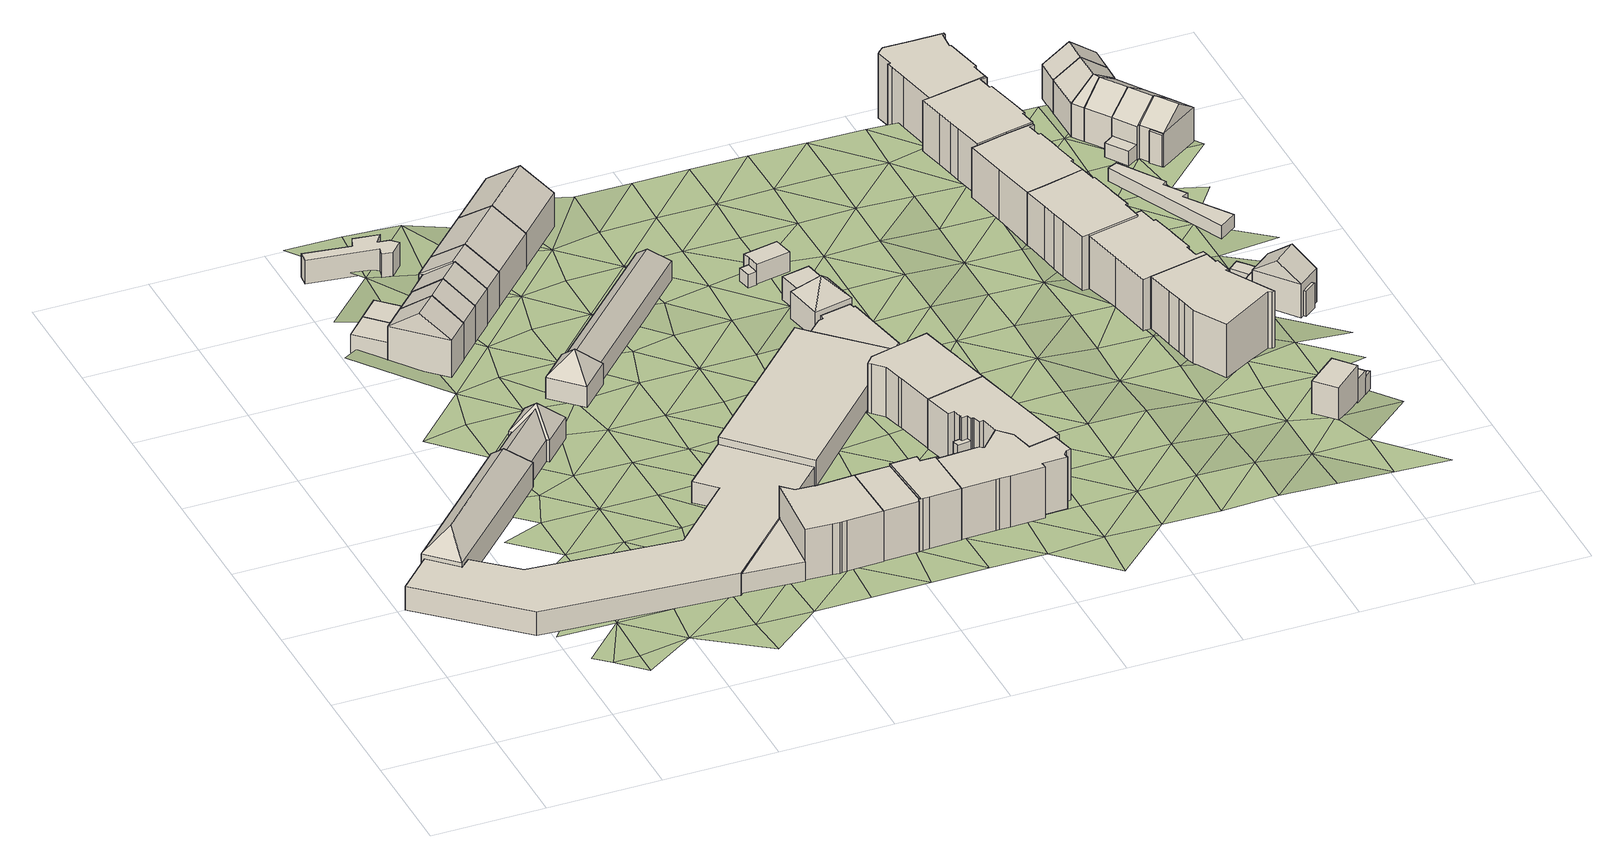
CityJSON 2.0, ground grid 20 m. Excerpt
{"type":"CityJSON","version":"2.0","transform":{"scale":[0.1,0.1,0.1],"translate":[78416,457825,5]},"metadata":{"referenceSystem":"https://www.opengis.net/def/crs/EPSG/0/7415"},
"CityObjects":{
"building1":{"type":"Building","children":["building1-1","building1-2"]},
"building1-1":{"type":"BuildingPart","attributes":{"roofType":"1000","AbsoluteEavesHeight":12.59,"AbsoluteRidgeHeight":12.59,"RelativeEavesHeight":3.48,"RelativeRidgeHeight":3.48},"parents":["building1"],"geometry":[{"type":"Solid","lod":"2","boundaries":[[[[0,1,2,3]],[[1,4,5,2]],[[4,6,7,5]],[[6,0,3,7]],[[6,4,1,0]],[[3,2,5,7]]]]}]},
"building1-2":{"type":"BuildingPart","attributes":{"roofType":"1030","AbsoluteEavesHeight":15.68,"AbsoluteRidgeHeight":19.63,"RelativeEavesHeight":7.06,"RelativeRidgeHeight":11.01},"parents":["building1"],"geometry":[{"type":"Solid","lod":"2","boundaries":[[[[8,9,10,11]],[[9,12,13,10]],[[12,14,15,13]],[[14,8,11,15]],[[12,9,16]],[[8,14,17]],[[9,8,17,16]],[[14,12,16,17]],[[11,10,13,15]]]]}]},
"building2":{"type":"Building","children":["building2-1","building2-2"]},
"building2-1":{"type":"BuildingPart","attributes":{"roofType":"1000","AbsoluteEavesHeight":12.59,"AbsoluteRidgeHeight":12.59,"RelativeEavesHeight":3.71,"RelativeRidgeHeight":3.71},"parents":["building2"],"geometry":[{"type":"Solid","lod":"2","boundaries":[[[[6,4,18,19]],[[4,20,21,18]],[[20,22,23,21]],[[22,6,19,23]],[[22,20,4,6]],[[19,18,21,23]]]]}]},
"building2-2":{"type":"BuildingPart","attributes":{"roofType":"1030","AbsoluteEavesHeight":15.68,"AbsoluteRidgeHeight":19.63,"RelativeEavesHeight":7,"RelativeRidgeHeight":10.95},"parents":["building2"],"geometry":[{"type":"Solid","lod":"2","boundaries":[[[[24,8,25,26]],[[8,14,27,25]],[[14,28,29,27]],[[28,24,26,29]],[[14,8,17]],[[24,28,30]],[[8,24,30,17]],[[28,14,17,30]],[[26,25,27,29]]]]}]},
"building3":{"type":"Building","attributes":{"roofType":"1000","AbsoluteEavesHeight":12,"AbsoluteRidgeHeight":12,"RelativeEavesHeight":3.68,"RelativeRidgeHeight":3.68},"geometry":[{"type":"Solid","lod":"2","boundaries":[[[[31,32,33,34]],[[32,35,36,33]],[[35,31,34,36]],[[35,32,31]],[[34,33,36]]]]}]},
"building4":{"type":"Building","children":["building4-1","building4-2","building4-3","building4-4","building4-5","building4-6"]},
"building4-1":{"type":"BuildingPart","attributes":{"roofType":"1040","AbsoluteEavesHeight":12.93,"AbsoluteRidgeHeight":17.02,"RelativeEavesHeight":5.06,"RelativeRidgeHeight":9.15},"parents":["building4"],"geometry":[{"type":"Solid","lod":"2","boundaries":[[[[37,38,39,40]],[[38,41,42,39]],[[41,43,44,42]],[[43,37,40,44]],[[41,38,45]],[[37,43,46]],[[38,37,46,45]],[[43,41,45,46]],[[40,39,42,44]]]]}]},
"building4-2":{"type":"BuildingPart","attributes":{"roofType":"1120","AbsoluteEavesHeight":12.53,"AbsoluteRidgeHeight":16.62,"RelativeEavesHeight":4.13,"RelativeRidgeHeight":8.23},"parents":["building4"],"geometry":[{"type":"Solid","lod":"2","boundaries":[[[[47,48,49,50]],[[48,51,52,49]],[[51,53,54,52]],[[53,47,50,54]],[[48,47,55]],[[51,48,55]],[[53,51,55]],[[47,53,55]],[[50,49,52,54]]]]}]},
"building4-3":{"type":"BuildingPart","attributes":{"roofType":"1000","AbsoluteEavesHeight":12.68,"AbsoluteRidgeHeight":12.68,"RelativeEavesHeight":4.14,"RelativeRidgeHeight":4.14},"parents":["building4"],"geometry":[{"type":"Solid","lod":"2","boundaries":[[[[56,57,58,59]],[[57,60,61,58]],[[60,62,63,61]],[[62,64,65,63]],[[64,66,67,65]],[[66,68,69,67]],[[68,70,71,69]],[[70,72,73,71]],[[72,74,75,73]],[[74,76,77,75]],[[76,56,59,77]],[[76,74,72,70,68,66,64,62,60,57,56]],[[59,58,61,63,65,67,69,71,73,75,77]]]]}]},
"building4-4":{"type":"BuildingPart","attributes":{"roofType":"1000","AbsoluteEavesHeight":13.48,"AbsoluteRidgeHeight":13.48,"RelativeEavesHeight":5.03,"RelativeRidgeHeight":5.03},"parents":["building4"],"geometry":[{"type":"Solid","lod":"2","boundaries":[[[[78,79,80,81]],[[79,82,83,80]],[[82,84,59,83]],[[84,85,77,59]],[[85,78,81,77]],[[85,84,82,79,78]],[[81,80,83,59,77]]]]}]},
"building4-5":{"type":"BuildingPart","attributes":{"roofType":"1000","AbsoluteEavesHeight":12.2,"AbsoluteRidgeHeight":12.2,"RelativeEavesHeight":4.51,"RelativeRidgeHeight":4.51},"parents":["building4"],"geometry":[{"type":"Solid","lod":"2","boundaries":[[[[86,87,88,89]],[[87,90,91,88]],[[90,92,93,91]],[[92,94,95,93]],[[94,96,97,95]],[[96,98,99,97]],[[98,100,101,99]],[[100,102,103,101]],[[102,104,105,103]],[[104,106,107,105]],[[106,108,109,107]],[[108,86,89,109]],[[108,106,104,102,100,98,96,94,92,90,87,86]],[[89,88,91,93,95,97,99,101,103,105,107,109]]]]}]},
"building4-6":{"type":"BuildingPart","attributes":{"roofType":"1040","AbsoluteEavesHeight":12.37,"AbsoluteRidgeHeight":15.87,"RelativeEavesHeight":4.04,"RelativeRidgeHeight":7.54},"parents":["building4"],"geometry":[{"type":"Solid","lod":"2","boundaries":[[[[110,111,112,113]],[[111,114,115,112]],[[114,116,117,115]],[[116,110,113,117]],[[114,111,118]],[[110,116,119]],[[111,110,119,118]],[[116,114,118,119]],[[113,112,115,117]]]]}]},
"building5":{"type":"Building","attributes":{"roofType":"1000","AbsoluteEavesHeight":15.11,"AbsoluteRidgeHeight":15.11,"RelativeEavesHeight":4.55,"RelativeRidgeHeight":4.55},"geometry":[{"type":"Solid","lod":"2","boundaries":[[[[120,121,122,123]],[[121,124,125,122]],[[124,126,127,125]],[[126,128,129,127]],[[128,130,131,129]],[[130,132,133,131]],[[132,134,135,133]],[[134,136,137,135]],[[136,138,139,137]],[[138,140,141,139]],[[140,120,123,141]],[[140,138,136,134,132,130,128,126,124,121,120]],[[123,122,125,127,129,131,133,135,137,139,141]]]]}]},
"building6":{"type":"Building","attributes":{"roofType":"1030","AbsoluteEavesHeight":15.68,"AbsoluteRidgeHeight":19.63,"RelativeEavesHeight":6.93,"RelativeRidgeHeight":10.88},"geometry":[{"type":"Solid","lod":"2","boundaries":[[[[142,24,26,143]],[[24,144,145,26]],[[144,146,147,145]],[[146,142,143,147]],[[144,24,148]],[[142,146,149]],[[24,142,149,148]],[[146,144,148,149]],[[143,26,145,147]]]]}]},
"building7":{"type":"Building","attributes":{"roofType":"1030","AbsoluteEavesHeight":15.68,"AbsoluteRidgeHeight":19.63,"RelativeEavesHeight":6.83,"RelativeRidgeHeight":10.78},"geometry":[{"type":"Solid","lod":"2","boundaries":[[[[150,142,151,152]],[[142,153,154,151]],[[153,155,156,154]],[[155,150,152,156]],[[153,142,157]],[[150,155,158]],[[142,150,158,157]],[[155,153,157,158]],[[152,151,154,156]]]]}]},
"building8":{"type":"Building","attributes":{"roofType":"1000","AbsoluteEavesHeight":18.19,"AbsoluteRidgeHeight":18.19,"RelativeEavesHeight":9.72,"RelativeRidgeHeight":9.72},"geometry":[{"type":"Solid","lod":"2","boundaries":[[[[159,160,161,162]],[[160,163,164,161]],[[163,165,166,164]],[[165,167,168,166]],[[167,169,170,168]],[[169,171,172,170]],[[171,173,174,172]],[[173,175,176,174]],[[175,177,178,176]],[[177,179,180,178]],[[179,181,182,180]],[[181,183,184,182]],[[183,159,162,184]],[[183,181,179,177,175,173,171,169,167,165,163,160,159]],[[162,161,164,166,168,170,172,174,176,178,180,182,184]]]]}]},
"building9":{"type":"Building","attributes":{"roofType":"1030","AbsoluteEavesHeight":15.68,"AbsoluteRidgeHeight":19.63,"RelativeEavesHeight":6.72,"RelativeRidgeHeight":10.67},"geometry":[{"type":"Solid","lod":"2","boundaries":[[[[155,185,186,187]],[[185,188,189,186]],[[188,150,190,189]],[[150,155,187,190]],[[188,185,191]],[[155,150,158]],[[185,155,158,191]],[[150,188,191,158]],[[187,186,189,190]]]]}]},
"building10":{"type":"Building","children":["building10-1","building10-2"]},
"building10-1":{"type":"BuildingPart","attributes":{"roofType":"1040","AbsoluteEavesHeight":12.45,"AbsoluteRidgeHeight":15.87,"RelativeEavesHeight":3.9,"RelativeRidgeHeight":7.31},"parents":["building10"],"geometry":[{"type":"Solid","lod":"2","boundaries":[[[[192,193,194,195]],[[193,196,197,194]],[[196,198,199,197]],[[198,192,195,199]],[[196,193,200]],[[192,198,201]],[[193,192,201,200]],[[198,196,200,201]],[[195,194,197,199]]]]}]},
"building10-2":{"type":"BuildingPart","attributes":{"roofType":"1120","AbsoluteEavesHeight":12.45,"AbsoluteRidgeHeight":16.61,"RelativeEavesHeight":3.92,"RelativeRidgeHeight":8.08},"parents":["building10"],"geometry":[{"type":"Solid","lod":"2","boundaries":[[[[202,203,204,205]],[[203,206,207,204]],[[206,208,209,207]],[[208,202,205,209]],[[203,202,210]],[[206,203,210]],[[208,206,210]],[[202,208,210]],[[205,204,207,209]]]]}]},
"building11":{"type":"Building","children":["building11-1","building11-2"]},
"building11-1":{"type":"BuildingPart","attributes":{"roofType":"1000","AbsoluteEavesHeight":18.19,"AbsoluteRidgeHeight":18.19,"RelativeEavesHeight":9.56,"RelativeRidgeHeight":9.56},"parents":["building11"],"geometry":[{"type":"Solid","lod":"2","boundaries":[[[[211,212,213,214]],[[212,215,216,213]],[[215,159,217,216]],[[159,183,218,217]],[[183,219,220,218]],[[219,211,214,220]],[[219,183,159,215,212,211]],[[214,213,216,217,218,220]]]]}]},
"building11-2":{"type":"BuildingPart","attributes":{"roofType":"1000","AbsoluteEavesHeight":18.61,"AbsoluteRidgeHeight":18.61,"RelativeEavesHeight":9.92,"RelativeRidgeHeight":9.92},"parents":["building11"],"geometry":[{"type":"Solid","lod":"2","boundaries":[[[[221,222,223,224]],[[222,225,226,223]],[[225,227,228,226]],[[227,229,230,228]],[[229,231,232,230]],[[231,233,234,232]],[[233,235,236,234]],[[235,237,238,236]],[[237,239,240,238]],[[239,241,242,240]],[[241,243,244,242]],[[243,221,224,244]],[[243,241,239,237,235,233,231,229,227,225,222,221]],[[224,223,226,228,230,232,234,236,238,240,242,244]]]]}]},
"building12":{"type":"Building","attributes":{"roofType":"1030","AbsoluteEavesHeight":15.68,"AbsoluteRidgeHeight":19.63,"RelativeEavesHeight":6.47,"RelativeRidgeHeight":10.42},"geometry":[{"type":"Solid","lod":"2","boundaries":[[[[185,245,246,247]],[[245,248,249,246]],[[248,188,250,249]],[[188,185,247,250]],[[248,245,251]],[[185,188,191]],[[245,185,191,251]],[[188,248,251,191]],[[247,246,249,250]]]]}]},
"building13":{"type":"Building","attributes":{"roofType":"1000","AbsoluteEavesHeight":18.61,"AbsoluteRidgeHeight":18.61,"RelativeEavesHeight":9.85,"RelativeRidgeHeight":9.85},"geometry":[{"type":"Solid","lod":"2","boundaries":[[[[252,253,254,255]],[[253,256,257,254]],[[256,258,259,257]],[[258,260,261,259]],[[260,262,263,261]],[[262,264,265,263]],[[264,266,267,265]],[[266,268,269,267]],[[268,231,270,269]],[[231,229,271,270]],[[229,272,273,271]],[[272,274,275,273]],[[274,276,277,275]],[[276,278,279,277]],[[278,280,281,279]],[[280,282,283,281]],[[282,284,285,283]],[[284,286,287,285]],[[286,288,289,287]],[[288,290,291,289]],[[290,252,255,291]],[[290,288,286,284,282,280,278,276,274,272,229,231,268,266,264,262,260,258,256,253,252]],[[255,254,257,259,261,263,265,267,269,270,271,273,275,277,279,281,283,285,287,289,291]]]]}]},
"building14":{"type":"Building","children":["building14-1","building14-2"]},
"building14-1":{"type":"BuildingPart","attributes":{"roofType":"1000","AbsoluteEavesHeight":18.61,"AbsoluteRidgeHeight":18.61,"RelativeEavesHeight":9.56,"RelativeRidgeHeight":9.56},"parents":["building14"],"geometry":[{"type":"Solid","lod":"2","boundaries":[[[[292,293,294,295]],[[293,296,297,294]],[[296,298,299,297]],[[298,300,301,299]],[[300,302,303,301]],[[302,304,305,303]],[[304,306,307,305]],[[306,308,309,307]],[[308,310,311,309]],[[310,312,313,311]],[[312,290,314,313]],[[290,288,315,314]],[[288,286,316,315]],[[286,284,317,316]],[[284,318,319,317]],[[318,320,321,319]],[[320,322,323,321]],[[322,324,325,323]],[[324,326,327,325]],[[326,328,329,327]],[[328,292,295,329]],[[328,326,324,322,320,318,284,286,288,290,312,310,308,306,304,302,300,298,296,293,292]],[[295,294,297,299,301,303,305,307,309,311,313,314,315,316,317,319,321,323,325,327,329]]]]}]},
"building14-2":{"type":"BuildingPart","attributes":{"roofType":"1000","AbsoluteEavesHeight":14.31,"AbsoluteRidgeHeight":14.31,"RelativeEavesHeight":5.04,"RelativeRidgeHeight":5.04},"parents":["building14"],"geometry":[{"type":"Solid","lod":"2","boundaries":[[[[330,331,332,333]],[[331,334,335,332]],[[334,336,337,335]],[[336,338,339,337]],[[338,340,341,339]],[[340,330,333,341]],[[340,338,336,334,331,330]],[[333,332,335,337,339,341]]]]}]},
"building15":{"type":"Building","attributes":{"roofType":"1000","AbsoluteEavesHeight":18.61,"AbsoluteRidgeHeight":18.61,"RelativeEavesHeight":9.37,"RelativeRidgeHeight":9.37},"geometry":[{"type":"Solid","lod":"2","boundaries":[[[[308,306,342,343]],[[306,344,345,342]],[[344,346,347,345]],[[346,348,349,347]],[[348,350,351,349]],[[350,352,353,351]],[[352,354,355,353]],[[354,356,357,355]],[[356,358,359,357]],[[358,360,361,359]],[[360,362,363,361]],[[362,364,365,363]],[[364,308,343,365]],[[364,362,360,358,356,354,352,350,348,346,344,306,308]],[[343,342,345,347,349,351,353,355,357,359,361,363,365]]]]}]},
"building16":{"type":"Building","attributes":{"roofType":"1000","AbsoluteEavesHeight":12.9,"AbsoluteRidgeHeight":12.9,"RelativeEavesHeight":3.61,"RelativeRidgeHeight":3.61},"geometry":[{"type":"Solid","lod":"2","boundaries":[[[[366,367,368,369]],[[367,370,371,368]],[[370,372,373,371]],[[372,366,369,373]],[[372,370,367,366]],[[369,368,371,373]]]]}]},
"building17":{"type":"Building","children":["building17-1","building17-2"]},
"building17-1":{"type":"BuildingPart","attributes":{"roofType":"1120","AbsoluteEavesHeight":13.68,"AbsoluteRidgeHeight":17.49,"RelativeEavesHeight":5.06,"RelativeRidgeHeight":8.87},"parents":["building17"],"geometry":[{"type":"Solid","lod":"2","boundaries":[[[[374,375,376,377]],[[375,378,379,376]],[[378,380,381,379]],[[380,374,377,381]],[[375,374,382]],[[378,375,382]],[[380,378,382]],[[374,380,382]],[[377,376,379,381]]]]}]},
"building17-2":{"type":"BuildingPart","attributes":{"roofType":"1000","AbsoluteEavesHeight":13.31,"AbsoluteRidgeHeight":13.31,"RelativeEavesHeight":4.38,"RelativeRidgeHeight":4.38},"parents":["building17"],"geometry":[{"type":"Solid","lod":"2","boundaries":[[[[383,384,385,386]],[[384,387,388,385]],[[387,389,390,388]],[[389,383,386,390]],[[389,387,384,383]],[[386,385,388,390]]]]}]},
"building18":{"type":"Building","children":["building18-1","building18-2"]},
"building18-1":{"type":"BuildingPart","attributes":{"roofType":"1000","AbsoluteEavesHeight":12.99,"AbsoluteRidgeHeight":12.99,"RelativeEavesHeight":3.83,"RelativeRidgeHeight":3.83},"parents":["building18"],"geometry":[{"type":"Solid","lod":"2","boundaries":[[[[391,392,393,394]],[[392,395,396,393]],[[395,397,398,396]],[[397,399,400,398]],[[399,391,394,400]],[[399,397,395,392,391]],[[394,393,396,398,400]]]]}]},
"building18-2":{"type":"BuildingPart","attributes":{"roofType":"1000","AbsoluteEavesHeight":11.59,"AbsoluteRidgeHeight":11.59,"RelativeEavesHeight":2.48,"RelativeRidgeHeight":2.48},"parents":["building18"],"geometry":[{"type":"Solid","lod":"2","boundaries":[[[[401,402,403,404]],[[402,405,406,403]],[[405,407,408,406]],[[407,401,404,408]],[[407,405,402,401]],[[404,403,406,408]]]]}]},
"building19":{"type":"Building","attributes":{"roofType":"1000","AbsoluteEavesHeight":18.61,"AbsoluteRidgeHeight":18.61,"RelativeEavesHeight":12.07,"RelativeRidgeHeight":12.07},"geometry":[{"type":"Solid","lod":"2","boundaries":[[[[409,410,411,412]],[[410,413,414,411]],[[413,415,416,414]],[[415,417,418,416]],[[417,419,420,418]],[[419,421,422,420]],[[421,423,424,422]],[[423,425,426,424]],[[425,427,428,426]],[[427,429,430,428]],[[429,431,432,430]],[[431,433,434,432]],[[433,435,436,434]],[[435,437,438,436]],[[437,439,440,438]],[[439,441,442,440]],[[441,409,412,442]],[[441,439,437,435,433,431,429,427,425,423,421,419,417,415,413,410,409]],[[412,411,414,416,418,420,422,424,426,428,430,432,434,436,438,440,442]]]]}]},
"building20":{"type":"Building","attributes":{"roofType":"1000","AbsoluteEavesHeight":18.32,"AbsoluteRidgeHeight":18.32,"RelativeEavesHeight":11.74,"RelativeRidgeHeight":11.74},"geometry":[{"type":"Solid","lod":"2","boundaries":[[[[443,444,445,446]],[[444,447,448,445]],[[447,449,450,448]],[[449,451,452,450]],[[451,453,454,452]],[[453,455,456,454]],[[455,457,458,456]],[[457,459,460,458]],[[459,461,462,460]],[[461,463,464,462]],[[463,465,466,464]],[[465,467,468,466]],[[467,469,470,468]],[[469,471,472,470]],[[471,473,474,472]],[[473,475,476,474]],[[475,443,446,476]],[[475,473,471,469,467,465,463,461,459,457,455,453,451,449,447,444,443]],[[446,445,448,450,452,454,456,458,460,462,464,466,468,470,472,474,476]]]]}]},
"building21":{"type":"Building","attributes":{"roofType":"1000","AbsoluteEavesHeight":18.32,"AbsoluteRidgeHeight":18.32,"RelativeEavesHeight":11.69,"RelativeRidgeHeight":11.69},"geometry":[{"type":"Solid","lod":"2","boundaries":[[[[477,478,479,480]],[[478,481,482,479]],[[481,483,484,482]],[[483,485,486,484]],[[485,487,488,486]],[[487,489,490,488]],[[489,491,492,490]],[[491,451,452,492]],[[451,449,450,452]],[[449,493,494,450]],[[493,495,496,494]],[[495,497,498,496]],[[497,499,500,498]],[[499,501,502,500]],[[501,503,504,502]],[[503,477,480,504]],[[503,501,499,497,495,493,449,451,491,489,487,485,483,481,478,477]],[[480,479,482,484,486,488,490,492,452,450,494,496,498,500,502,504]]]]}]},
"building22":{"type":"Building","attributes":{"roofType":"1000","AbsoluteEavesHeight":18.61,"AbsoluteRidgeHeight":18.61,"RelativeEavesHeight":12.25,"RelativeRidgeHeight":12.25},"geometry":[{"type":"Solid","lod":"2","boundaries":[[[[427,425,505,506]],[[425,423,507,505]],[[423,508,509,507]],[[508,510,511,509]],[[510,512,513,511]],[[512,514,515,513]],[[514,516,517,515]],[[516,518,519,517]],[[518,520,521,519]],[[520,522,523,521]],[[522,524,525,523]],[[524,526,527,525]],[[526,528,529,527]],[[528,530,531,529]],[[530,532,533,531]],[[532,534,535,533]],[[534,427,506,535]],[[534,532,530,528,526,524,522,520,518,516,514,512,510,508,423,425,427]],[[506,505,507,509,511,513,515,517,519,521,523,525,527,529,531,533,535]]]]}]},
"building23":{"type":"Building","attributes":{"roofType":"1000","AbsoluteEavesHeight":18.91,"AbsoluteRidgeHeight":18.91,"RelativeEavesHeight":12.56,"RelativeRidgeHeight":12.56},"geometry":[{"type":"Solid","lod":"2","boundaries":[[[[536,537,515,517]],[[537,538,513,515]],[[538,539,540,513]],[[539,541,542,540]],[[541,543,544,542]],[[543,545,546,544]],[[545,547,548,546]],[[547,549,550,548]],[[549,551,552,550]],[[551,553,554,552]],[[553,555,556,554]],[[555,557,558,556]],[[557,559,560,558]],[[559,561,562,560]],[[561,563,564,562]],[[563,565,566,564]],[[565,536,517,566]],[[565,563,561,559,557,555,553,551,549,547,545,543,541,539,538,537,536]],[[517,515,513,540,542,544,546,548,550,552,554,556,558,560,562,564,566]]]]}]},
"building24":{"type":"Building","children":["building24-1","building24-2","building24-3"]},
"building24-1":{"type":"BuildingPart","attributes":{"roofType":"1000","AbsoluteEavesHeight":14.3,"AbsoluteRidgeHeight":14.3,"RelativeEavesHeight":6.79,"RelativeRidgeHeight":6.79},"parents":["building24"],"geometry":[{"type":"Solid","lod":"2","boundaries":[[[[567,568,569,570]],[[568,571,572,569]],[[571,573,574,572]],[[573,567,570,574]],[[573,571,568,567]],[[570,569,572,574]]]]}]},
"building24-2":{"type":"BuildingPart","attributes":{"roofType":"1000","AbsoluteEavesHeight":10.38,"AbsoluteRidgeHeight":10.38,"RelativeEavesHeight":3.39,"RelativeRidgeHeight":3.39},"parents":["building24"],"geometry":[{"type":"Solid","lod":"2","boundaries":[[[[575,576,577,578]],[[576,579,580,577]],[[579,581,582,580]],[[581,575,578,582]],[[581,579,576,575]],[[578,577,580,582]]]]}]},
"building24-3":{"type":"BuildingPart","attributes":{"roofType":"1000","AbsoluteEavesHeight":11.6,"AbsoluteRidgeHeight":11.6,"RelativeEavesHeight":4.45,"RelativeRidgeHeight":4.45},"parents":["building24"],"geometry":[{"type":"Solid","lod":"2","boundaries":[[[[583,584,585,586]],[[584,587,588,585]],[[587,589,590,588]],[[589,583,586,590]],[[589,587,584,583]],[[586,585,588,590]]]]}]},
"building25":{"type":"Building","attributes":{"roofType":"1000","AbsoluteEavesHeight":18.91,"AbsoluteRidgeHeight":18.91,"RelativeEavesHeight":12.27,"RelativeRidgeHeight":12.27},"geometry":[{"type":"Solid","lod":"2","boundaries":[[[[591,549,592,593]],[[549,547,594,592]],[[547,595,596,594]],[[595,597,598,596]],[[597,599,600,598]],[[599,601,602,600]],[[601,603,604,602]],[[603,605,606,604]],[[605,607,608,606]],[[607,609,610,608]],[[609,611,612,610]],[[611,613,614,612]],[[613,615,616,614]],[[615,617,618,616]],[[617,619,620,618]],[[619,621,622,620]],[[621,623,624,622]],[[623,625,626,624]],[[625,591,593,626]],[[625,623,621,619,617,615,613,611,609,607,605,603,601,599,597,595,547,549,591]],[[593,592,594,596,598,600,602,604,606,608,610,612,614,616,618,620,622,624,626]]]]}]},
"building26":{"type":"Building","children":["building26-1","building26-2","building26-3","building26-4"]},
"building26-1":{"type":"BuildingPart","attributes":{"roofType":"1000","AbsoluteEavesHeight":10.85,"AbsoluteRidgeHeight":10.85,"RelativeEavesHeight":3.9,"RelativeRidgeHeight":3.9},"parents":["building26"],"geometry":[{"type":"Solid","lod":"2","boundaries":[[[[627,628,629,630]],[[628,631,632,629]],[[631,633,634,632]],[[633,627,630,634]],[[633,631,628,627]],[[630,629,632,634]]]]}]},
"building26-2":{"type":"BuildingPart","attributes":{"roofType":"1030","AbsoluteEavesHeight":13.35,"AbsoluteRidgeHeight":16.65,"RelativeEavesHeight":6.4,"RelativeRidgeHeight":9.7},"parents":["building26"],"geometry":[{"type":"Solid","lod":"2","boundaries":[[[[635,636,634,630]],[[636,637,638,634]],[[637,639,640,638]],[[639,635,630,640]],[[637,636,641]],[[635,639,642]],[[636,635,642,641]],[[639,637,641,642]],[[630,634,638,640]]]]}]},
"building26-3":{"type":"BuildingPart","attributes":{"roofType":"1000","AbsoluteEavesHeight":11.91,"AbsoluteRidgeHeight":11.91,"RelativeEavesHeight":4.85,"RelativeRidgeHeight":4.85},"parents":["building26"],"geometry":[{"type":"Solid","lod":"2","boundaries":[[[[643,644,645,646]],[[644,647,648,645]],[[647,649,650,648]],[[649,643,646,650]],[[649,647,644,643]],[[646,645,648,650]]]]}]},
"building26-4":{"type":"BuildingPart","attributes":{"roofType":"1000","AbsoluteEavesHeight":10.19,"AbsoluteRidgeHeight":10.19,"RelativeEavesHeight":3.12,"RelativeRidgeHeight":3.12},"parents":["building26"],"geometry":[{"type":"Solid","lod":"2","boundaries":[[[[651,652,653,654]],[[652,655,656,653]],[[655,657,658,656]],[[657,659,660,658]],[[659,651,654,660]],[[659,657,655,652,651]],[[654,653,656,658,660]]]]}]},
"building27":{"type":"Building","attributes":{"roofType":"1000","AbsoluteEavesHeight":8.48,"AbsoluteRidgeHeight":8.48,"RelativeEavesHeight":2.44,"RelativeRidgeHeight":2.44},"geometry":[{"type":"Solid","lod":"2","boundaries":[[[[661,662,663,664]],[[662,665,666,663]],[[665,667,668,666]],[[667,669,670,668]],[[669,671,672,670]],[[671,673,674,672]],[[673,675,676,674]],[[675,661,664,676]],[[675,673,671,669,667,665,662,661]],[[664,663,666,668,670,672,674,676]]]]}]},
"building28":{"type":"Building","children":["building28-1","building28-2"]},
"building28-1":{"type":"BuildingPart","attributes":{"roofType":"1030","AbsoluteEavesHeight":12.1,"AbsoluteRidgeHeight":15.29,"RelativeEavesHeight":6.57,"RelativeRidgeHeight":9.76},"parents":["building28"],"geometry":[{"type":"Solid","lod":"2","boundaries":[[[[677,678,679,680]],[[678,681,682,679]],[[681,683,684,682]],[[683,677,680,684]],[[681,678,685]],[[677,683,686]],[[678,677,686,685]],[[683,681,685,686]],[[680,679,682,684]]]]}]},
"building28-2":{"type":"BuildingPart","attributes":{"roofType":"1030","AbsoluteEavesHeight":12.1,"AbsoluteRidgeHeight":15.29,"RelativeEavesHeight":6.51,"RelativeRidgeHeight":9.7},"parents":["building28"],"geometry":[{"type":"Solid","lod":"2","boundaries":[[[[687,677,688,689]],[[677,683,690,688]],[[683,691,692,690]],[[691,687,689,692]],[[683,677,686]],[[687,691,693]],[[677,687,693,686]],[[691,683,686,693]],[[689,688,690,692]]]]}]},
"building29":{"type":"Building","attributes":{"roofType":"1030","AbsoluteEavesHeight":12.1,"AbsoluteRidgeHeight":15.29,"RelativeEavesHeight":6.51,"RelativeRidgeHeight":9.69},"geometry":[{"type":"Solid","lod":"2","boundaries":[[[[694,687,689,695]],[[687,691,692,689]],[[691,696,697,692]],[[696,694,695,697]],[[691,687,693]],[[694,696,698]],[[687,694,698,693]],[[696,691,693,698]],[[695,689,692,697]]]]}]},
"building30":{"type":"Building","children":["building30-1","building30-2"]},
"building30-1":{"type":"BuildingPart","attributes":{"roofType":"1030","AbsoluteEavesHeight":12.1,"AbsoluteRidgeHeight":15.29,"RelativeEavesHeight":6.51,"RelativeRidgeHeight":9.69},"parents":["building30"],"geometry":[{"type":"Solid","lod":"2","boundaries":[[[[696,699,700,697]],[[699,701,702,700]],[[701,694,695,702]],[[694,696,697,695]],[[701,699,703]],[[696,694,698]],[[699,696,698,703]],[[694,701,703,698]],[[697,700,702,695]]]]}]},
"building30-2":{"type":"BuildingPart","attributes":{"roofType":"1000","AbsoluteEavesHeight":8.66,"AbsoluteRidgeHeight":8.66,"RelativeEavesHeight":2.61,"RelativeRidgeHeight":2.61},"parents":["building30"],"geometry":[{"type":"Solid","lod":"2","boundaries":[[[[704,705,706,707]],[[705,708,709,706]],[[708,710,711,709]],[[710,704,707,711]],[[710,708,705,704]],[[707,706,709,711]]]]}]},
"building31":{"type":"Building","attributes":{"roofType":"1030","AbsoluteEavesHeight":12.1,"AbsoluteRidgeHeight":15.29,"RelativeEavesHeight":6.59,"RelativeRidgeHeight":9.78},"geometry":[{"type":"Solid","lod":"2","boundaries":[[[[678,712,713,679]],[[712,714,715,713]],[[714,681,682,715]],[[681,678,679,682]],[[714,712,716]],[[678,681,685]],[[712,678,685,716]],[[681,714,716,685]],[[679,713,715,682]]]]}]},
"building32":{"type":"Building","children":["building32-1","building32-2"]},
"building32-1":{"type":"BuildingPart","attributes":{"roofType":"1030","AbsoluteEavesHeight":12.1,"AbsoluteRidgeHeight":15.29,"RelativeEavesHeight":6.47,"RelativeRidgeHeight":9.66},"parents":["building32"],"geometry":[{"type":"Solid","lod":"2","boundaries":[[[[717,718,719,720]],[[718,721,722,719]],[[721,723,724,722]],[[723,717,720,724]],[[721,718,725]],[[717,723,726]],[[718,717,726,725]],[[723,721,725,726]],[[720,719,722,724]]]]}]},
"building32-2":{"type":"BuildingPart","attributes":{"roofType":"1000","AbsoluteEavesHeight":12.1,"AbsoluteRidgeHeight":12.1,"RelativeEavesHeight":6.11,"RelativeRidgeHeight":6.11},"parents":["building32"],"geometry":[{"type":"Solid","lod":"2","boundaries":[[[[721,727,728,729]],[[727,730,731,728]],[[730,732,733,731]],[[732,721,729,733]],[[732,730,727,721]],[[729,728,731,733]]]]}]},
"terrain1":{"type":"TINRelief","geometry":[{"type":"CompositeSurface","lod":"2","boundaries":[[[734,735,736]],[[737,738,735]],[[735,738,736]],[[739,736,740]],[[741,738,737]],[[736,738,741]],[[742,740,743]],[[744,743,745]],[[736,741,746]],[[740,736,747]],[[736,746,747]],[[748,745,749]],[[743,740,750]],[[748,749,751]],[[740,747,750]],[[745,743,752]],[[746,741,753]],[[741,754,755]],[[743,750,752]],[[749,745,752]],[[756,751,757]],[[741,755,753]],[[747,746,758]],[[756,757,759]],[[751,749,760]],[[750,747,758]],[[746,753,758]],[[749,752,760]],[[755,754,761]],[[752,750,762]],[[757,751,763]],[[764,759,765]],[[750,758,762]],[[751,760,766]],[[753,755,767]],[[759,757,763]],[[751,766,763]],[[758,753,767]],[[760,752,768]],[[752,762,769]],[[755,761,767]],[[770,765,771]],[[752,769,768]],[[759,763,772]],[[762,758,773]],[[766,760,774]],[[773,758,767]],[[765,759,775]],[[776,771,777]],[[759,772,775]],[[760,768,774]],[[769,762,773]],[[763,766,778]],[[771,765,779]],[[772,763,778]],[[767,761,780]],[[765,775,779]],[[766,774,778]],[[768,769,781]],[[769,773,781]],[[761,782,780]],[[771,779,783]],[[777,771,784]],[[773,767,785]],[[775,772,786]],[[772,778,786]],[[774,768,787]],[[767,780,785]],[[768,781,787]],[[771,783,784]],[[779,775,788]],[[778,774,789]],[[781,773,790]],[[775,786,791]],[[774,787,792]],[[773,785,790]],[[780,782,793]],[[783,779,788]],[[786,778,789]],[[787,781,794]],[[775,791,788]],[[774,792,789]],[[794,781,790]],[[784,783,795]],[[785,780,796]],[[783,788,795]],[[780,793,797]],[[792,787,798]],[[791,786,799]],[[787,794,798]],[[786,789,800]],[[790,785,796]],[[784,795,801]],[[780,797,796]],[[788,791,799]],[[786,800,799]],[[789,792,802]],[[794,790,803]],[[792,798,804]],[[797,793,805]],[[790,796,806]],[[798,794,803]],[[795,788,807]],[[792,804,802]],[[800,789,802]],[[788,799,808]],[[801,795,807]],[[790,806,803]],[[788,808,807]],[[796,797,809]],[[799,800,810]],[[797,805,811]],[[804,798,812]],[[806,796,809]],[[800,802,810]],[[797,811,809]],[[813,801,807]],[[802,804,812]],[[808,799,814]],[[799,810,815]],[[798,803,816]],[[803,806,817]],[[811,805,818]],[[806,809,817]],[[807,808,814]],[[812,798,816]],[[799,815,814]],[[810,802,819]],[[802,812,820]],[[813,807,821]],[[803,817,822]],[[809,811,823]],[[802,820,819]],[[815,810,819]],[[811,818,824]],[[807,814,825]],[[803,822,816]],[[817,809,826]],[[811,824,823]],[[807,825,821]],[[814,815,827]],[[809,823,826]],[[820,812,828]],[[815,819,827]],[[812,816,829]],[[824,818,830]],[[825,814,831]],[[822,817,832]],[[818,833,830]],[[814,827,834]],[[819,820,835]],[[816,822,832]],[[817,826,832]],[[812,829,828]],[[814,834,831]],[[827,819,835]],[[821,825,836]],[[823,824,837]],[[820,828,835]],[[824,830,838]],[[826,823,837]],[[825,831,836]],[[824,838,837]],[[816,839,829]],[[834,827,840]],[[816,832,841]],[[830,833,842]],[[816,841,839]],[[827,835,840]],[[826,843,832]],[[826,837,843]],[[828,829,844]],[[835,828,844]],[[831,834,845]],[[838,830,846]],[[834,840,847]],[[829,839,844]],[[837,838,846]],[[834,847,845]],[[830,842,846]],[[836,831,848]],[[832,843,849]],[[841,832,850]],[[840,835,851]],[[835,844,852]],[[843,837,853]],[[831,845,848]],[[832,849,850]],[[839,841,854]],[[837,846,853]],[[835,852,851]],[[847,840,855]],[[841,850,854]],[[849,843,856]],[[844,839,857]],[[845,847,855]],[[843,853,856]],[[840,851,855]],[[846,842,858]],[[839,854,857]],[[852,844,859]],[[850,849,860]],[[849,856,861]],[[842,862,858]],[[851,852,859]],[[848,845,863]],[[853,846,864]],[[844,857,859]],[[845,855,865]],[[854,850,860]],[[849,861,860]],[[846,858,864]],[[845,865,863]],[[856,853,866]],[[855,851,867]],[[851,859,868]],[[857,854,869]],[[853,864,866]],[[854,860,870]],[[865,855,867]],[[861,856,871]],[[851,868,867]],[[858,862,872]],[[854,870,869]],[[860,861,871]],[[859,857,873]],[[856,866,871]],[[862,874,872]],[[868,859,873]],[[864,858,875]],[[863,865,876]],[[865,867,877]],[[857,869,873]],[[870,860,878]],[[860,871,879]],[[858,872,875]],[[865,877,876]],[[866,864,880]],[[867,868,881]],[[860,879,878]],[[868,873,882]],[[869,870,883]],[[871,866,880]],[[864,875,880]],[[868,882,881]],[[873,869,883]],[[877,867,884]],[[872,874,885]],[[870,878,883]],[[879,871,886]],[[876,877,884]],[[867,881,884]],[[874,887,885]],[[871,880,888]],[[875,872,889]],[[882,873,890]],[[878,879,891]],[[873,883,892]],[[871,888,886]],[[880,875,889]],[[872,885,889]],[[883,878,891]],[[873,892,890]],[[879,886,891]],[[876,884,893]],[[881,882,894]],[[884,881,894]],[[882,890,894]],[[885,887,895]],[[888,880,896]],[[880,889,897]],[[893,884,898]],[[880,897,896]],[[892,883,899]],[[889,885,900]],[[883,891,901]],[[884,894,898]],[[886,888,902]],[[885,895,903]],[[891,886,904]],[[890,892,905]],[[885,903,900]],[[893,898,906]],[[888,896,902]],[[883,901,899]],[[897,889,907]],[[894,890,908]],[[889,900,907]],[[892,899,905]],[[886,902,904]],[[891,904,901]],[[896,897,907]],[[898,894,909]],[[903,895,910]],[[890,905,908]],[[906,898,911]],[[902,896,912]],[[894,908,909]],[[900,903,913]],[[896,907,912]],[[901,904,914]],[[899,901,915]],[[907,900,913]],[[898,909,911]],[[904,902,916]],[[901,914,915]],[[905,899,917]],[[902,912,918]],[[914,904,916]],[[908,905,919]],[[899,915,917]],[[902,918,916]],[[912,907,920]],[[905,917,919]],[[909,908,921]],[[914,916,922]],[[915,914,923]],[[918,912,924]],[[908,919,921]],[[917,915,923]],[[911,909,925]],[[914,922,923]],[[916,918,926]],[[909,921,925]],[[922,916,926]],[[919,917,927]],[[917,923,928]],[[921,919,927]],[[917,928,927]],[[923,922,929]],[[928,923,930]],[[925,921,931]],[[921,927,932]],[[921,932,931]],[[927,928,933]],[[932,927,933]]]}]}
},
"vertices":[
[243,1005,76],[198,1050,76],[198,1050,41],[243,1005,41],[235,1088,76],[235,1088,41],[280,1043,76],[280,1043,41],
[357,967,107],[320,929,107],[320,929,36],[357,967,36],[243,1005,107],[243,1005,36],[280,1043,107],[280,1043,36],[281,967,146],[319,1005,146],
[235,1088,39],[280,1043,39],[270,1124,76],[270,1124,39],[316,1079,76],[316,1079,39],
[393,1003,107],[357,967,37],[393,1003,37],[280,1043,37],[316,1079,107],[316,1079,37],[354,1041,146],
[612,187,70],[505,195,70],[505,195,33],[612,187,33],[622,315,70],[622,315,33],
[56,434,79],[269,650,79],[269,650,29],[56,434,29],[320,601,79],[320,601,29],[106,385,79],[106,385,29],[269,600,120],[107,435,120],
[370,752,75],[420,703,75],[420,703,34],[370,752,34],[371,653,75],[371,653,34],[321,702,75],[321,702,34],[370,702,116],
[863,762,77],[894,793,77],[894,793,35],[863,762,35],[903,795,77],[903,795,35],[902,804,77],[902,804,35],[958,815,77],[958,815,35],[960,806,77],[960,806,35],[963,807,77],[963,807,35],[986,684,77],[986,684,35],[965,666,77],[965,666,35],[967,664,77],[967,664,35],[966,662,77],[966,662,35],
[731,422,85],[614,543,85],[614,543,35],[731,422,35],[847,779,85],[847,779,35],[863,762,85],[966,662,85],
[458,317,72],[568,429,72],[568,429,27],[458,317,27],[534,462,72],[534,462,27],[614,543,72],[614,543,27],[729,424,72],[729,424,27],[505,195,72],[505,195,27],[164,222,72],[164,222,27],[1,370,72],[1,370,27],[60,430,72],[60,430,27],[106,385,72],[106,385,27],[123,401,72],[123,401,27],[193,340,72],[193,340,27],
[273,646,74],[324,698,74],[324,698,33],[273,646,33],[367,657,74],[367,657,33],[316,605,74],[316,605,33],[370,702,109],[269,600,109],
[199,1235,101],[201,1255,101],[201,1255,56],[199,1235,56],[284,1243,101],[284,1243,56],[292,1262,101],[292,1262,56],[337,1256,101],[337,1256,56],[324,1238,101],[324,1238,56],[345,1235,101],[345,1235,56],[357,1223,101],[357,1223,56],[336,1201,101],[336,1201,56],[318,1204,101],[318,1204,56],[320,1218,101],[320,1218,56],
[429,1040,107],[429,1040,37],[315,1080,107],[315,1080,37],[351,1117,107],[351,1117,37],[354,1042,146],[390,1078,146],
[465,1076,107],[429,1040,39],[465,1076,39],[346,1121,107],[346,1121,39],[382,1158,107],[382,1158,39],[387,1080,146],[424,1117,146],
[746,186,132],[683,184,132],[683,184,35],[746,186,35],[674,183,132],[674,183,35],[670,183,132],[670,183,35],[658,184,132],[658,184,35],[612,187,132],[612,187,35],[622,315,132],[622,315,35],[641,297,132],[641,297,35],[670,295,132],[670,295,35],[674,294,132],[674,294,35],[675,294,132],[675,294,35],[676,294,132],[676,294,35],[743,297,132],[743,297,35],
[465,1241,107],[465,1241,40],[382,1158,40],[547,1159,107],[547,1159,40],[465,1076,40],[506,1200,146],
[488,864,75],[705,1083,75],[705,1083,36],[488,864,36],[747,1041,75],[747,1041,36],[531,822,75],[531,822,36],[705,1041,109],[485,818,109],
[534,818,75],[485,768,75],[485,768,35],[534,818,35],[435,818,75],[435,818,35],[484,868,75],[484,868,35],[485,818,116],
[811,191,132],[808,190,132],[808,190,36],[811,191,36],[808,188,132],[808,188,36],[746,186,36],[743,297,36],[805,299,132],[805,299,36],
[811,299,136],[812,299,136],[812,299,37],[811,299,37],[852,301,136],[852,301,37],[853,288,136],[853,288,37],[879,288,136],[879,288,37],[882,190,136],[882,190,37],[826,188,136],[826,188,37],[815,188,136],[815,188,37],[808,188,136],[808,188,37],[808,190,136],[808,190,37],[811,191,136],[811,191,37],[805,299,136],[805,299,37],
[550,1326,107],[550,1326,42],[465,1241,42],[633,1246,107],[633,1246,42],[547,1159,42],[591,1286,146],
[1085,224,136],[1076,222,136],[1076,222,38],[1085,224,38],[1070,214,136],[1070,214,38],[1071,205,136],[1071,205,38],[1027,204,136],[1027,204,38],[1028,194,136],[1028,194,38],[968,192,136],[968,192,38],[949,192,136],[949,192,38],[943,192,136],[943,192,38],[882,190,38],[879,288,38],[882,288,136],[882,288,38],[882,283,136],[882,283,38],[950,287,136],[950,287,38],[954,287,136],[954,287,38],[961,282,136],[961,282,38],[996,320,136],[996,320,38],[996,321,136],[996,321,38],[1018,297,136],[1018,297,38],[1027,256,136],[1027,256,38],[1075,266,136],[1075,266,38],
[971,374,136],[960,372,136],[960,372,41],[971,374,41],[959,377,136],[959,377,41],[961,378,136],[961,378,41],[960,379,136],[960,379,41],[957,394,136],[957,394,41],[945,391,136],[945,391,41],[932,442,136],[932,442,41],[1037,467,136],[1037,467,41],[1056,388,136],[1056,388,41],[1084,269,136],[1084,269,41],[1075,266,41],[1027,256,41],[1018,297,41],[996,321,41],[989,352,136],[989,352,41],[982,351,136],[982,351,41],[978,365,136],[978,365,41],[976,364,136],[976,364,41],[976,366,136],[976,366,41],[974,365,136],[974,365,41],
[949,361,93],[947,375,93],[947,375,43],[949,361,43],[959,377,93],[959,377,43],[960,372,93],[960,372,43],[971,374,93],[971,374,43],[974,365,93],[974,365,43],
[932,442,42],[1037,467,42],[916,510,136],[916,510,42],[914,517,136],[914,517,42],[906,549,136],[906,549,42],[889,567,136],[889,567,42],[884,572,136],[884,572,42],[897,587,136],[897,587,42],[952,601,136],[952,601,42],[1003,613,136],[1003,613,42],[1018,549,136],[1018,549,42],[1020,542,136],[1020,542,42],[1024,524,136],[1024,524,42],
[1003,613,79],[952,601,79],[952,601,43],[1003,613,43],[945,628,79],[945,628,43],[989,672,79],[989,672,43],
[892,802,87],[879,871,87],[879,871,36],[892,802,36],[948,885,87],[948,885,36],[961,816,87],[961,816,36],[920,843,125],
[895,874,83],[886,921,83],[886,921,39],[895,874,39],[936,931,83],[936,931,39],[945,884,83],[945,884,39],
[860,995,80],[857,1007,80],[857,1007,42],[860,995,42],[919,1019,80],[919,1019,42],[926,984,80],[926,984,42],[864,972,80],[864,972,42],
[848,969,66],[843,992,66],[843,992,41],[848,969,41],[860,995,66],[860,995,41],[864,972,66],[864,972,41],
[1439,797,136],[1441,787,136],[1441,787,15],[1439,797,15],[1349,767,136],[1349,767,15],[1336,764,136],[1336,764,15],[1325,816,136],[1325,816,15],[1320,840,136],[1320,840,15],[1315,867,136],[1315,867,15],[1305,914,136],[1305,914,15],[1340,921,136],[1340,921,15],[1411,939,136],[1411,939,15],[1417,911,136],[1417,911,15],[1420,911,136],[1420,911,15],[1428,875,136],[1428,875,15],[1430,863,136],[1430,863,15],[1431,858,136],[1431,858,15],[1439,822,136],[1439,822,15],[1435,821,136],[1435,821,15],
[1482,659,133],[1484,653,133],[1484,653,16],[1482,659,16],[1498,656,133],[1498,656,16],[1500,647,133],[1500,647,16],[1394,624,133],[1394,624,16],[1379,620,133],[1379,620,16],[1364,695,133],[1364,695,16],[1349,767,133],[1349,767,16],[1441,787,133],[1441,787,16],[1439,797,133],[1439,797,16],[1453,800,133],[1453,800,16],[1460,767,133],[1460,767,16],[1464,768,133],[1464,768,16],[1472,733,133],[1472,733,16],[1475,716,133],[1475,716,16],[1483,678,133],[1483,678,16],[1479,677,133],[1479,677,16],
[1558,509,133],[1553,508,133],[1553,508,16],[1558,509,16],[1547,511,133],[1547,511,16],[1451,453,133],[1451,453,16],[1418,509,133],[1418,509,16],[1413,533,133],[1413,533,16],[1410,548,133],[1410,548,16],[1404,573,133],[1404,573,16],[1505,623,133],[1505,623,16],[1509,624,133],[1509,624,16],[1514,599,133],[1514,599,16],[1515,595,133],[1515,595,16],[1510,594,133],[1510,594,16],[1518,580,133],[1518,580,16],
[1340,921,14],[1411,939,14],[1305,914,14],[1289,989,136],[1289,989,14],[1274,1064,136],[1274,1064,14],[1284,1066,136],[1284,1066,14],[1340,1079,136],[1340,1079,14],[1389,1088,136],[1389,1088,14],[1390,1084,136],[1390,1084,14],[1381,1082,136],[1381,1082,14],[1386,1058,136],[1386,1058,14],[1390,1058,136],[1390,1058,14],[1398,1021,136],[1398,1021,14],[1399,1014,136],[1399,1014,14],[1400,1008,136],[1400,1008,14],[1408,969,136],[1408,969,14],[1404,968,136],[1404,968,14],
[1389,1088,139],[1340,1079,139],[1284,1066,139],[1273,1116,139],[1273,1116,14],[1269,1137,139],[1269,1137,14],[1263,1167,139],[1263,1167,14],[1253,1213,139],[1253,1213,14],[1265,1215,139],[1265,1215,14],[1371,1236,139],[1371,1236,14],[1371,1235,139],[1371,1235,14],[1372,1232,139],[1372,1232,14],[1360,1230,139],[1360,1230,14],[1365,1206,139],[1365,1206,14],[1369,1206,139],[1369,1206,14],[1380,1157,139],[1380,1157,14],[1388,1118,139],[1388,1118,14],[1384,1117,139],[1384,1117,14],
[1567,273,93],[1536,308,93],[1536,308,25],[1567,273,25],[1590,354,93],[1590,354,25],[1620,319,93],[1620,319,25],
[1637,342,54],[1651,353,54],[1651,353,20],[1637,342,20],[1654,349,54],[1654,349,20],[1641,337,54],[1641,337,20],
[1590,354,66],[1611,372,66],[1611,372,21],[1590,354,21],[1641,337,66],[1641,337,21],[1620,319,66],[1620,319,21],
[1368,1250,139],[1371,1236,16],[1368,1250,16],[1265,1215,16],[1251,1285,139],[1251,1285,16],[1245,1317,139],[1245,1317,16],[1242,1328,139],[1242,1328,16],[1247,1329,139],[1247,1329,16],[1240,1361,139],[1240,1361,16],[1245,1367,139],[1245,1367,16],[1253,1374,139],[1253,1374,16],[1305,1373,139],[1305,1373,16],[1358,1373,139],[1358,1373,16],[1359,1369,139],[1359,1369,16],[1354,1369,139],[1354,1369,16],[1352,1338,139],[1352,1338,16],[1355,1337,139],[1355,1337,16],[1361,1307,139],[1361,1307,16],[1369,1268,139],[1369,1268,16],[1365,1267,139],[1365,1267,16],
[1577,644,59],[1567,655,59],[1567,655,20],[1577,644,20],[1608,688,59],[1608,688,20],[1618,676,59],[1618,676,20],
[1577,644,84],[1618,676,84],[1672,607,84],[1672,607,20],[1632,575,84],[1632,575,20],[1645,642,116],[1604,609,116],
[1658,596,69],[1662,591,69],[1662,591,21],[1658,596,21],[1640,574,69],[1640,574,21],[1637,579,69],[1637,579,21],
[1589,673,52],[1564,704,52],[1564,704,21],[1589,673,21],[1582,719,52],[1582,719,21],[1593,707,52],[1593,707,21],[1608,688,52],[1608,688,21],
[1508,1063,35],[1526,1071,35],[1526,1071,10],[1508,1063,10],[1578,992,35],[1578,992,10],[1570,986,35],[1570,986,10],[1596,948,35],[1596,948,10],[1585,943,35],[1585,943,10],[1640,864,35],[1640,864,10],[1609,842,35],[1609,842,10],
[1505,1204,71],[1505,1276,71],[1505,1276,5],[1505,1204,5],[1597,1274,71],[1597,1274,5],[1596,1242,71],[1596,1242,5],[1551,1275,103],[1551,1223,103],
[1519,1184,71],[1505,1204,6],[1519,1184,6],[1596,1242,6],[1596,1240,71],[1596,1240,6],[1557,1212,103],
[1548,1142,71],[1548,1142,6],[1626,1195,71],[1626,1195,6],[1587,1168,103],
[1653,1156,71],[1653,1156,6],[1575,1102,71],[1575,1102,6],[1614,1129,103],
[1575,1102,37],[1555,1089,37],[1555,1089,10],[1575,1102,10],[1530,1127,37],[1530,1127,10],[1549,1140,37],[1549,1140,10],
[1506,1323,71],[1506,1323,5],[1598,1320,71],[1598,1320,5],[1552,1322,103],
[1653,1155,71],[1679,1117,71],[1679,1117,6],[1653,1155,6],[1606,1068,71],[1606,1068,6],[1579,1106,71],[1579,1106,6],[1643,1092,103],[1616,1130,103],
[1602,1065,71],[1602,1065,10],[1606,1068,10],[1588,1084,71],[1588,1084,10],[1592,1088,71],[1592,1088,10],
[217,125,30],[244,100,30],[292,199,31],[290,57,30],[290,101,30],[190,201,30],[292,324,36],[381,114,32],[201,331,36],[290,401,35],[216,471,35],[290,500,35],[390,198,32],[393,314,35],[190,600,31],[318,572,35],[390,399,35],[290,700,34],[390,499,35],[489,197,33],[499,31,31],[492,106,33],[210,786,33],[290,801,34],[470,316,35],[309,885,35],[389,600,35],[590,101,35],[490,399,35],[389,800,35],[175,1018,57],[296,1105,39],[414,714,35],[587,197,34],[490,599,35],[491,499,35],[190,1097,72],[289,1201,65],[389,900,36],[569,407,35],[490,698,35],[406,984,37],[190,1300,82],[290,1301,80],[474,791,35],[361,1134,41],[693,192,36],[590,502,35],[688,100,36],[392,1202,43],[391,1298,77],[691,300,37],[491,900,37],[588,600,34],[509,1090,40],[588,799,35],[697,391,37],[489,1000,38],[590,700,35],[791,100,37],[642,546,34],[461,1227,44],[791,298,37],[802,194,37],[685,609,34],[590,1000,40],[613,884,36],[489,1300,45],[691,799,35],[798,494,41],[690,699,34],[891,99,38],[790,400,39],[604,1187,43],[590,1100,41],[887,299,40],[690,899,36],[890,191,38],[781,707,34],[544,1338,58],[690,1101,42],[709,982,41],[880,571,43],[891,403,42],[991,98,39],[790,900,38],[790,800,34],[691,1301,49],[889,500,43],[985,302,42],[997,200,39],[691,1201,44],[971,365,43],[793,999,41],[890,802,36],[923,739,36],[1091,105,40],[789,1200,46],[1019,516,43],[1085,5,40],[791,1100,44],[890,896,40],[790,1301,49],[1090,299,42],[1091,200,40],[990,700,43],[891,1014,44],[1007,603,43],[1189,102,40],[1088,400,42],[990,800,44],[891,1198,47],[1189,201,41],[889,1098,45],[889,1301,49],[1090,501,42],[1089,601,42],[991,999,44],[990,901,44],[1190,301,42],[1091,700,43],[989,1099,45],[1190,401,45],[1089,800,46],[1291,201,44],[1088,899,46],[1188,601,45],[1189,499,45],[1291,100,40],[989,1301,48],[1290,299,44],[991,1200,47],[1290,400,44],[1089,1099,47],[1088,1000,47],[1190,802,41],[1191,700,45],[1288,501,38],[1391,199,44],[1190,899,41],[1390,100,43],[1390,299,36],[1091,1300,46],[1090,1201,47],[1290,699,39],[1291,599,38],[1390,400,36],[1190,1099,43],[1191,1001,42],[1285,801,40],[1189,1200,44],[1489,199,34],[1386,596,38],[1490,99,40],[1393,503,37],[1489,300,34],[1289,998,43],[1365,695,40],[1289,898,41],[1192,1300,45],[1278,1093,44],[1589,100,34],[1498,482,32],[1490,399,34],[1261,1216,45],[1417,903,16],[1563,277,35],[1439,804,16],[1505,594,16],[1589,200,34],[1490,702,16],[1395,1003,15],[1250,1294,46],[1589,401,31],[1390,1101,13],[1391,1200,11],[1687,97,33],[1391,1298,11],[1590,504,29],[1693,306,12],[1493,803,15],[1490,898,13],[1578,701,23],[1491,999,13],[1595,601,17],[1489,1100,10],[1678,423,27],[1491,1200,10],[1585,798,12],[1585,898,10],[1688,499,25],[1488,1298,10],[1670,716,24],[1577,1101,11],[1591,1003,11],[1690,800,18],[1649,984,10],[1597,1297,5],[1614,1213,6],[1691,1103,7]
]}
